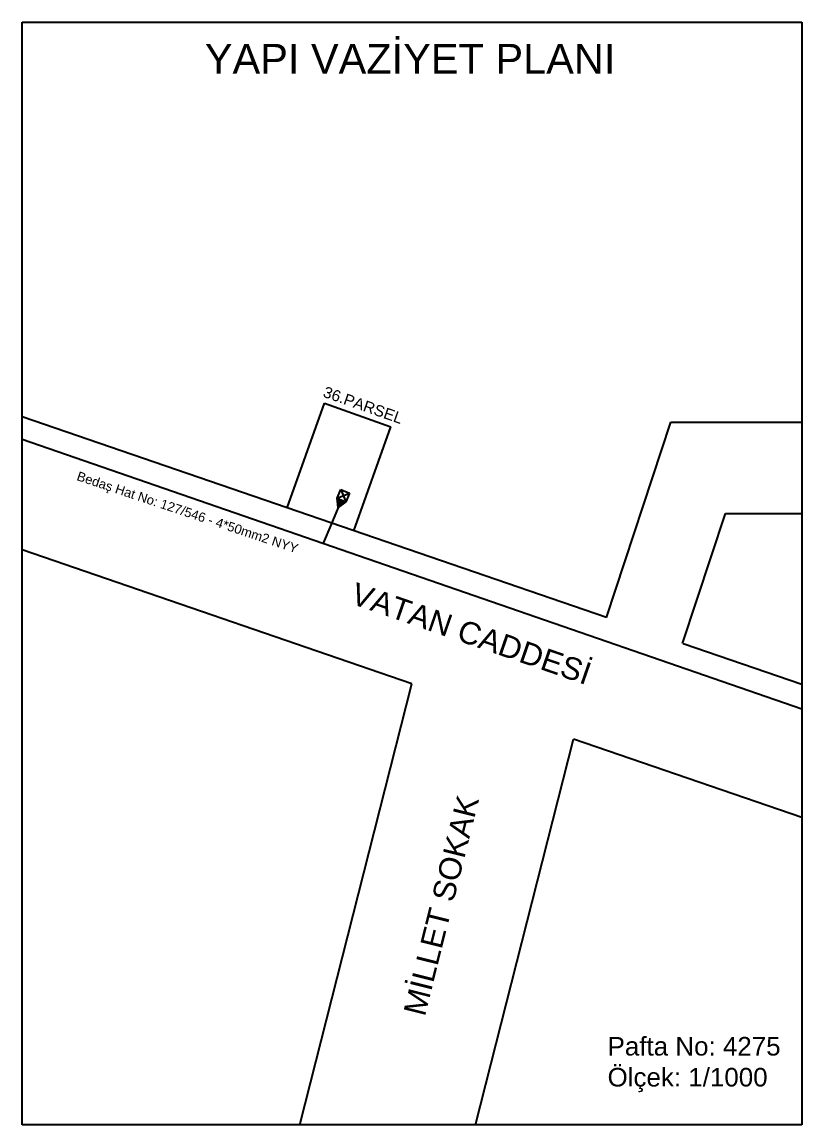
# Model space of a CAD drawing. Header units: millimetres. Extents: x 154 to 5560, y 36 to 724.
# Drawn here: x 749 to 959, y 149.6 to 446.6 of the extents above; entities that cross this region are included whole.
import ezdxf

# ---------------------------------------------------------------- set-up
doc = ezdxf.new("R2010")
doc.units = ezdxf.units.MM
doc.layers.add('SEMBOL LİSTESİ', color=7, linetype='Continuous')
doc.layers.add('VAZİYET PLANI', color=7, linetype='Continuous')
doc.styles.get("Standard").update_dxf_attribs({"font": 'arial.ttf'})

msp = doc.modelspace()

# ---------------------------------------------------------------- linework, layer by layer
at = {"layer": 'SEMBOL LİSTESİ', "color": 7}
for p, q in [((833.801, 318.394), (834.796, 320.748)), ((833.801, 318.394), (837.151, 319.752)), ((833.801, 318.394), (836.155, 317.398)), ((834.116, 315.857), (833.801, 318.394)), ((834.796, 320.748), (837.151, 319.752)), ((834.796, 320.748), (836.155, 317.398)), ((837.151, 319.752), (836.155, 317.398)), ((834.116, 315.857), (832.124, 311.149)), ((836.155, 317.398), (834.116, 315.857))]:
    msp.add_line(p, q, dxfattribs=at)
for points in [[(836.155, 317.398), (834.116, 315.857), (833.801, 318.394), (835.135, 316.627)], [(834.116, 315.857), (836.155, 317.398), (833.801, 318.394), (835.135, 316.627)], [(833.801, 318.394), (834.116, 315.857), (836.155, 317.398), (833.801, 318.394)]]:
    msp.add_solid(points, dxfattribs=at)
at = {"layer": 'VAZİYET PLANI'}
for p, q in [((748.989, 446.617), (958.989, 446.617)), ((748.989, 149.617), (748.989, 446.617)), ((958.989, 446.617), (958.989, 149.617)), ((820.406, 315.767), (830.465, 344.03)), ((830.465, 344.03), (848.331, 337.633)), ((906.338, 286.268), (748.989, 340.283)), ((906.338, 286.268), (923.647, 338.906)), ((923.647, 338.906), (958.989, 338.906)), ((838.301, 309.624), (848.331, 337.633)), ((748.989, 334.335), (958.989, 261.69)), ((926.859, 279.224), (938.385, 314.274)), ((938.385, 314.274), (958.989, 314.274)), ((832.124, 311.149), (830.068, 306.288)), ((853.989, 268.437), (748.989, 304.481)), ((958.989, 268.195), (927.039, 279.162)), ((823.811, 149.617), (853.989, 268.437)), ((871.107, 149.617), (897.492, 253.503)), ((958.989, 232.393), (897.492, 253.503)), ((958.989, 149.617), (748.989, 149.617))]:
    msp.add_line(p, q, dxfattribs=at)

# ---------------------------------------------------------------- texts
at = {"layer": 'VAZİYET PLANI', "attachment_point": 1}
for s, width, insert, char_height in [('\\pxqc;YAPI VAZİYET PLANI', 195.76935, (755.598, 440.729), 8), ('Pafta No: 4275\\PÖlçek: 1/1000', 46.69218, (906.652, 173.309), 5)]:
    msp.add_mtext_dynamic_manual_height_columns(s, width=width, gutter_width=20, heights=[0], dxfattribs=dict(at, insert=insert, char_height=char_height))
for s, width, insert, char_height, rotation in [('36.PARSEL', 21.60823, (830.794, 348.602), 3, 340.58898), ('\\A1;{\\C1;Bedaş Hat No: 127/546 - 4*50mm2 NYY}', 62.83089, (764.301, 325.677), 2.5, 341.55849), ('VATAN CADDESİ', 118.50008, (839.053, 295.813), 6, 340.90222), ('MİLLET SOKAK', 100.14757, (851.62, 180.065), 6, 76.00743)]:
    msp.add_mtext_dynamic_manual_height_columns(s, width=width, gutter_width=20, heights=[0], dxfattribs=dict(at, insert=insert, char_height=char_height, rotation=rotation))

doc.saveas('drawing.dxf')
